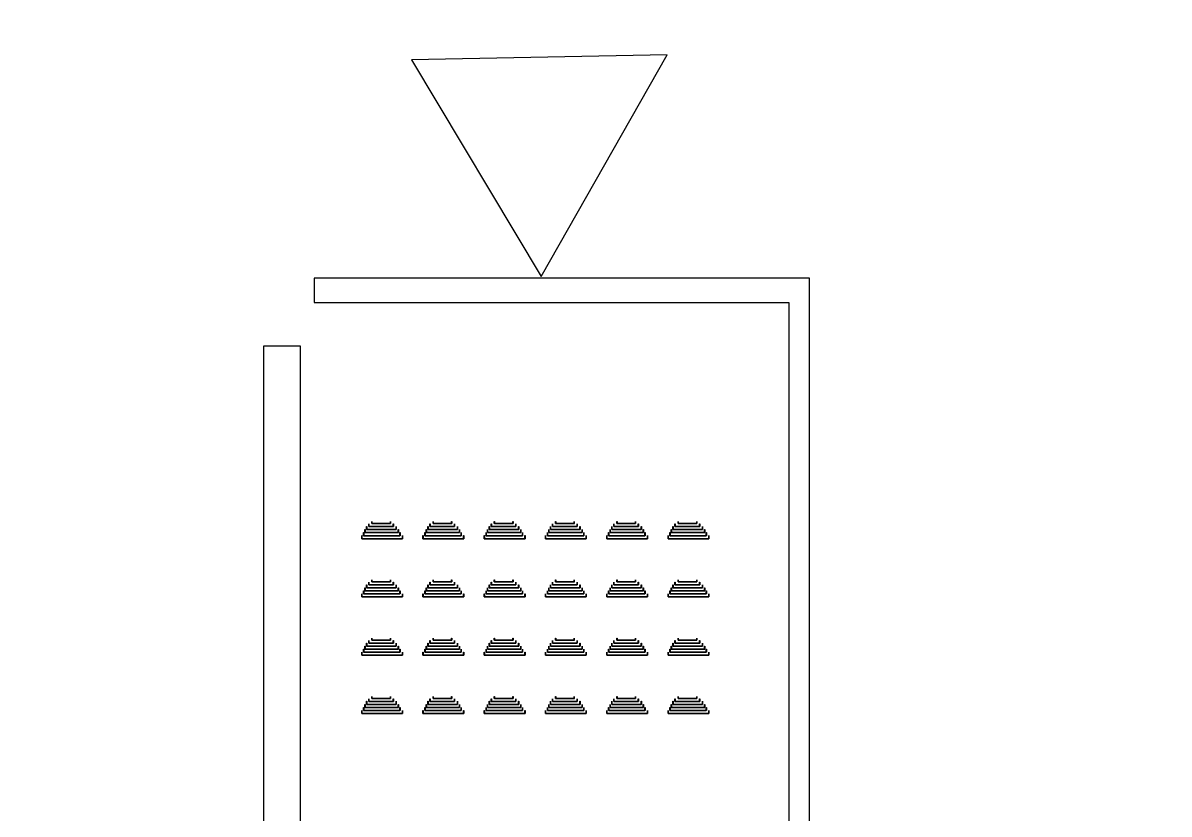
# Model space of a CAD drawing. Header units: inches. Extents: x -42 to 72, y -34 to 80.
# Drawn here: x -21.79 to -13.92, y 32.14 to 37.57 of the extents above; entities that cross this region are included whole.
import ezdxf

# ---------------------------------------------------------------- set-up
doc = ezdxf.new("R2010")
doc.units = ezdxf.units.IN
doc.header["$MEASUREMENT"] = 0
doc.layers.add('Layer 1', color=7, linetype='Continuous')

# ---------------------------------------------------------------- blocks, each defined once
blk = doc.blocks.new('*U2206')
blk.add_lwpolyline([(-0.0014, -0.0013), (0.0014, -0.0013), (0, 0.0013)], close=True)
blk = doc.blocks.new('*U2207')
at = {"color": 0, "linetype": 'ByBlock', "lineweight": -2, "transparency": 16777216}
for p in [(0, 0), (0.0014, 0), (0.0028, 0), (0.0042, 0), (0.0056, 0), (0.007, 0), (0.0084, 0), (0.0098, 0), (0.0112, 0), (0.0126, 0), (0.014, 0), (0.0154, 0), (0.0168, 0), (0.0182, 0), (0.0196, 0), (0.021, 0), (0.0224, 0), (0.0238, 0), (0.0252, 0), (0.0266, 0), (0.028, 0), (0.0294, 0), (0.0308, 0), (0.0322, 0), (0.0336, 0), (0.035, 0), (0.0364, 0), (0.0378, 0), (0.0392, 0), (0.0406, 0), (0.042, 0), (0.0434, 0), (0.0448, 0), (0.0462, 0), (0.0476, 0), (0.049, 0), (0.0504, 0), (0.0518, 0), (0.0532, 0), (0.0546, 0), (0.056, 0), (0.0574, 0), (0.0588, 0), (0.0602, 0), (0.0616, 0), (0.063, 0), (0.0644, 0), (0.0658, 0), (0.0672, 0), (0.0686, 0), (0.07, 0), (0.0714, 0), (0.0728, 0), (0.0742, 0), (0.0756, 0), (0.077, 0), (0.0784, 0), (0.0798, 0), (0.0812, 0), (0.0826, 0), (0.084, 0), (0.0854, 0), (0.0868, 0), (0.0882, 0), (0.0896, 0), (0.091, 0), (0.0924, 0), (0.0938, 0), (0.0952, 0), (0.0966, 0), (0.098, 0), (0.0994, 0), (0.1008, 0), (0.1022, 0), (0.1036, 0), (0.105, 0), (0.1064, 0), (0.1078, 0), (0.1092, 0), (0.1106, 0), (0.112, 0), (0.1134, 0), (0.1148, 0), (0.1162, 0), (0.1176, 0), (0.119, 0), (0.1204, 0), (0.1218, 0), (0.1232, 0), (0.1246, 0), (0.126, 0)]:
    blk.add_blockref('*U2206', p, dxfattribs=at)
blk = doc.blocks.new('*U2154')
blk.add_lwpolyline([(-0.0014, -0.0013), (0.0014, -0.0013), (0, 0.0013)], close=True)
blk = doc.blocks.new('*U2155')
at = {"color": 0, "linetype": 'ByBlock', "lineweight": -2, "transparency": 16777216}
for p in [(0, 0), (0.0014, 0), (0.0028, 0), (0.0042, 0), (0.0056, 0), (0.007, 0), (0.0084, 0), (0.0098, 0), (0.0112, 0), (0.0126, 0), (0.014, 0), (0.0154, 0), (0.0168, 0), (0.0182, 0), (0.0196, 0), (0.021, 0), (0.0224, 0), (0.0238, 0), (0.0252, 0), (0.0266, 0), (0.028, 0), (0.0294, 0), (0.0308, 0), (0.0322, 0), (0.0336, 0), (0.035, 0), (0.0364, 0), (0.0378, 0), (0.0392, 0), (0.0406, 0), (0.042, 0), (0.0434, 0), (0.0448, 0), (0.0462, 0), (0.0476, 0), (0.049, 0), (0.0504, 0), (0.0518, 0), (0.0532, 0), (0.0546, 0), (0.056, 0), (0.0574, 0), (0.0588, 0), (0.0602, 0), (0.0616, 0), (0.063, 0), (0.0644, 0), (0.0658, 0), (0.0672, 0), (0.0686, 0), (0.07, 0), (0.0714, 0), (0.0728, 0), (0.0742, 0), (0.0756, 0), (0.077, 0), (0.0784, 0), (0.0798, 0), (0.0812, 0), (0.0826, 0), (0.084, 0), (0.0854, 0), (0.0868, 0), (0.0882, 0), (0.0896, 0), (0.091, 0), (0.0924, 0), (0.0938, 0), (0.0952, 0), (0.0966, 0), (0.098, 0), (0.0994, 0), (0.1008, 0), (0.1022, 0), (0.1036, 0), (0.105, 0), (0.1064, 0), (0.1078, 0), (0.1092, 0), (0.1106, 0), (0.112, 0), (0.1134, 0), (0.1148, 0), (0.1162, 0), (0.1176, 0), (0.119, 0), (0.1204, 0), (0.1218, 0), (0.1232, 0), (0.1246, 0), (0.126, 0), (0.1274, 0), (0.1288, 0), (0.1302, 0), (0.1316, 0), (0.133, 0), (0.1344, 0), (0.1358, 0), (0.1372, 0), (0.1386, 0), (0.14, 0), (0.1414, 0), (0.1428, 0), (0.1442, 0), (0.1456, 0), (0.147, 0), (0.1484, 0), (0.1498, 0), (0.1512, 0), (0.1526, 0), (0.154, 0), (0.1554, 0), (0.1568, 0), (0.1582, 0), (0.1596, 0), (0.161, 0), (0.1624, 0), (0.1638, 0), (0.1652, 0), (0.1666, 0)]:
    blk.add_blockref('*U2154', p, dxfattribs=at)
blk = doc.blocks.new('*U2200')
blk.add_lwpolyline([(-0.0014, -0.0013), (0.0014, -0.0013), (0, 0.0013)], close=True)
blk = doc.blocks.new('*U2201')
at = {"color": 0, "linetype": 'ByBlock', "lineweight": -2, "transparency": 16777216}
for p in [(0, 0), (0.0014, 0), (0.0028, 0), (0.0042, 0), (0.0056, 0), (0.007, 0), (0.0084, 0), (0.0098, 0), (0.0112, 0), (0.0126, 0), (0.014, 0), (0.0154, 0), (0.0168, 0), (0.0182, 0), (0.0196, 0), (0.021, 0), (0.0224, 0), (0.0238, 0), (0.0252, 0), (0.0266, 0), (0.028, 0), (0.0294, 0), (0.0308, 0), (0.0322, 0), (0.0336, 0), (0.035, 0), (0.0364, 0), (0.0378, 0), (0.0392, 0), (0.0406, 0), (0.042, 0), (0.0434, 0), (0.0448, 0), (0.0462, 0), (0.0476, 0), (0.049, 0), (0.0504, 0), (0.0518, 0), (0.0532, 0), (0.0546, 0), (0.056, 0), (0.0574, 0), (0.0588, 0), (0.0602, 0), (0.0616, 0), (0.063, 0), (0.0644, 0), (0.0658, 0), (0.0672, 0), (0.0686, 0), (0.07, 0), (0.0714, 0), (0.0728, 0), (0.0742, 0), (0.0756, 0), (0.077, 0), (0.0784, 0), (0.0798, 0), (0.0812, 0), (0.0826, 0), (0.084, 0), (0.0854, 0), (0.0868, 0), (0.0882, 0), (0.0896, 0), (0.091, 0), (0.0924, 0), (0.0938, 0), (0.0952, 0), (0.0966, 0), (0.098, 0), (0.0994, 0), (0.1008, 0), (0.1022, 0), (0.1036, 0), (0.105, 0), (0.1064, 0), (0.1078, 0), (0.1092, 0), (0.1106, 0), (0.112, 0), (0.1134, 0), (0.1148, 0), (0.1162, 0), (0.1176, 0), (0.119, 0), (0.1204, 0), (0.1218, 0), (0.1232, 0), (0.1246, 0), (0.126, 0), (0.1274, 0), (0.1288, 0), (0.1302, 0), (0.1316, 0), (0.133, 0), (0.1344, 0), (0.1358, 0), (0.1372, 0), (0.1386, 0), (0.14, 0), (0.1414, 0), (0.1428, 0), (0.1442, 0), (0.1456, 0), (0.147, 0), (0.1484, 0), (0.1498, 0), (0.1512, 0), (0.1526, 0), (0.154, 0), (0.1554, 0), (0.1568, 0), (0.1582, 0), (0.1596, 0), (0.161, 0), (0.1624, 0), (0.1638, 0), (0.1652, 0), (0.1666, 0), (0.168, 0), (0.1694, 0), (0.1708, 0), (0.1722, 0), (0.1736, 0), (0.175, 0), (0.1764, 0), (0.1778, 0), (0.1792, 0), (0.1806, 0), (0.182, 0), (0.1834, 0), (0.1848, 0), (0.1862, 0), (0.1876, 0), (0.189, 0), (0.1904, 0), (0.1918, 0), (0.1932, 0), (0.1946, 0), (0.196, 0), (0.1974, 0), (0.1988, 0), (0.2002, 0)]:
    blk.add_blockref('*U2200', p, dxfattribs=at)
blk = doc.blocks.new('*U2165')
blk.add_lwpolyline([(-0.0014, -0.0013), (0.0014, -0.0013), (0, 0.0013)], close=True)
blk = doc.blocks.new('*U2166')
at = {"color": 0, "linetype": 'ByBlock', "lineweight": -2, "transparency": 16777216}
for p in [(0, 0), (0.0014, 0), (0.0028, 0), (0.0042, 0), (0.0056, 0), (0.007, 0), (0.0084, 0), (0.0098, 0), (0.0112, 0), (0.0126, 0), (0.014, 0), (0.0154, 0), (0.0168, 0), (0.0182, 0), (0.0196, 0), (0.021, 0), (0.0224, 0), (0.0238, 0), (0.0252, 0), (0.0266, 0), (0.028, 0), (0.0294, 0), (0.0308, 0), (0.0322, 0), (0.0336, 0), (0.035, 0), (0.0364, 0), (0.0378, 0), (0.0392, 0), (0.0406, 0), (0.042, 0), (0.0434, 0), (0.0448, 0), (0.0462, 0), (0.0476, 0), (0.049, 0), (0.0504, 0), (0.0518, 0), (0.0532, 0), (0.0546, 0), (0.056, 0), (0.0574, 0), (0.0588, 0), (0.0602, 0), (0.0616, 0), (0.063, 0), (0.0644, 0), (0.0658, 0), (0.0672, 0), (0.0686, 0), (0.07, 0), (0.0714, 0), (0.0728, 0), (0.0742, 0), (0.0756, 0), (0.077, 0), (0.0784, 0), (0.0798, 0), (0.0812, 0), (0.0826, 0), (0.084, 0), (0.0854, 0), (0.0868, 0), (0.0882, 0), (0.0896, 0), (0.091, 0), (0.0924, 0), (0.0938, 0), (0.0952, 0), (0.0966, 0), (0.098, 0), (0.0994, 0), (0.1008, 0), (0.1022, 0), (0.1036, 0), (0.105, 0), (0.1064, 0), (0.1078, 0), (0.1092, 0), (0.1106, 0), (0.112, 0), (0.1134, 0), (0.1148, 0), (0.1162, 0), (0.1176, 0), (0.119, 0), (0.1204, 0), (0.1218, 0), (0.1232, 0), (0.1246, 0), (0.126, 0), (0.1274, 0), (0.1288, 0), (0.1302, 0), (0.1316, 0), (0.133, 0), (0.1344, 0), (0.1358, 0), (0.1372, 0), (0.1386, 0), (0.14, 0), (0.1414, 0), (0.1428, 0), (0.1442, 0), (0.1456, 0), (0.147, 0), (0.1484, 0), (0.1498, 0), (0.1512, 0), (0.1526, 0), (0.154, 0), (0.1554, 0), (0.1568, 0), (0.1582, 0), (0.1596, 0), (0.161, 0), (0.1624, 0), (0.1638, 0), (0.1652, 0), (0.1666, 0), (0.168, 0), (0.1694, 0), (0.1708, 0), (0.1722, 0), (0.1736, 0), (0.175, 0), (0.1764, 0), (0.1778, 0), (0.1792, 0), (0.1806, 0), (0.182, 0), (0.1834, 0), (0.1848, 0), (0.1862, 0), (0.1876, 0), (0.189, 0), (0.1904, 0), (0.1918, 0), (0.1932, 0), (0.1946, 0), (0.196, 0), (0.1974, 0), (0.1988, 0), (0.2002, 0), (0.2016, 0), (0.203, 0), (0.2044, 0), (0.2058, 0), (0.2072, 0), (0.2086, 0), (0.21, 0), (0.2114, 0), (0.2128, 0), (0.2142, 0), (0.2156, 0), (0.217, 0), (0.2184, 0), (0.2198, 0), (0.2212, 0), (0.2226, 0), (0.224, 0), (0.2254, 0), (0.2268, 0)]:
    blk.add_blockref('*U2165', p, dxfattribs=at)
blk = doc.blocks.new('*U2204')
blk.add_lwpolyline([(-0.0014, -0.0013), (0.0014, -0.0013), (0, 0.0013)], close=True)
blk = doc.blocks.new('*U2205')
at = {"color": 0, "linetype": 'ByBlock', "lineweight": -2, "transparency": 16777216}
for p in [(0, 0), (0.0014, 0), (0.0028, 0), (0.0042, 0), (0.0056, 0), (0.007, 0), (0.0084, 0), (0.0098, 0), (0.0112, 0), (0.0126, 0), (0.014, 0), (0.0154, 0), (0.0168, 0), (0.0182, 0), (0.0196, 0), (0.021, 0), (0.0224, 0), (0.0238, 0), (0.0252, 0), (0.0266, 0), (0.028, 0), (0.0294, 0), (0.0308, 0), (0.0322, 0), (0.0336, 0), (0.035, 0), (0.0364, 0), (0.0378, 0), (0.0392, 0), (0.0406, 0), (0.042, 0), (0.0434, 0), (0.0448, 0), (0.0462, 0), (0.0476, 0), (0.049, 0), (0.0504, 0), (0.0518, 0), (0.0532, 0), (0.0546, 0), (0.056, 0), (0.0574, 0), (0.0588, 0), (0.0602, 0), (0.0616, 0), (0.063, 0), (0.0644, 0), (0.0658, 0), (0.0672, 0), (0.0686, 0), (0.07, 0), (0.0714, 0), (0.0728, 0), (0.0742, 0), (0.0756, 0), (0.077, 0), (0.0784, 0), (0.0798, 0), (0.0812, 0), (0.0826, 0), (0.084, 0), (0.0854, 0), (0.0868, 0), (0.0882, 0), (0.0896, 0), (0.091, 0), (0.0924, 0), (0.0938, 0), (0.0952, 0), (0.0966, 0), (0.098, 0), (0.0994, 0), (0.1008, 0), (0.1022, 0), (0.1036, 0), (0.105, 0), (0.1064, 0), (0.1078, 0), (0.1092, 0), (0.1106, 0), (0.112, 0), (0.1134, 0), (0.1148, 0), (0.1162, 0), (0.1176, 0), (0.119, 0), (0.1204, 0), (0.1218, 0), (0.1232, 0), (0.1246, 0), (0.126, 0), (0.1274, 0), (0.1288, 0), (0.1302, 0), (0.1316, 0), (0.133, 0), (0.1344, 0), (0.1358, 0), (0.1372, 0), (0.1386, 0), (0.14, 0), (0.1414, 0), (0.1428, 0), (0.1442, 0), (0.1456, 0), (0.147, 0), (0.1484, 0), (0.1498, 0), (0.1512, 0), (0.1526, 0), (0.154, 0), (0.1554, 0), (0.1568, 0), (0.1582, 0), (0.1596, 0), (0.161, 0), (0.1624, 0), (0.1638, 0), (0.1652, 0), (0.1666, 0), (0.168, 0), (0.1694, 0), (0.1708, 0), (0.1722, 0), (0.1736, 0), (0.175, 0), (0.1764, 0), (0.1778, 0), (0.1792, 0), (0.1806, 0), (0.182, 0), (0.1834, 0), (0.1848, 0), (0.1862, 0), (0.1876, 0), (0.189, 0), (0.1904, 0), (0.1918, 0), (0.1932, 0), (0.1946, 0), (0.196, 0), (0.1974, 0), (0.1988, 0), (0.2002, 0), (0.2016, 0), (0.203, 0), (0.2044, 0), (0.2058, 0), (0.2072, 0), (0.2086, 0), (0.21, 0), (0.2114, 0), (0.2128, 0), (0.2142, 0), (0.2156, 0), (0.217, 0), (0.2184, 0), (0.2198, 0), (0.2212, 0), (0.2226, 0), (0.224, 0), (0.2254, 0), (0.2268, 0), (0.2282, 0), (0.2296, 0), (0.231, 0), (0.2324, 0), (0.2338, 0), (0.2352, 0), (0.2366, 0), (0.238, 0), (0.2394, 0), (0.2408, 0), (0.2422, 0), (0.2436, 0), (0.245, 0), (0.2464, 0)]:
    blk.add_blockref('*U2204', p, dxfattribs=at)
blk = doc.blocks.new('*U2202')
blk.add_lwpolyline([(-0.0014, -0.0013), (0.0014, -0.0013), (0, 0.0013)], close=True)
blk = doc.blocks.new('*U2203')
at = {"color": 0, "linetype": 'ByBlock', "lineweight": -2, "transparency": 16777216}
for p in [(0, 0), (0.0014, 0), (0.0028, 0), (0.0042, 0), (0.0056, 0), (0.007, 0), (0.0084, 0), (0.0098, 0), (0.0112, 0), (0.0126, 0), (0.014, 0), (0.0154, 0), (0.0168, 0), (0.0182, 0), (0.0196, 0), (0.021, 0), (0.0224, 0), (0.0238, 0), (0.0252, 0), (0.0266, 0), (0.028, 0), (0.0294, 0), (0.0308, 0), (0.0322, 0), (0.0336, 0), (0.035, 0), (0.0364, 0), (0.0378, 0), (0.0392, 0), (0.0406, 0), (0.042, 0), (0.0434, 0), (0.0448, 0), (0.0462, 0), (0.0476, 0), (0.049, 0), (0.0504, 0), (0.0518, 0), (0.0532, 0), (0.0546, 0), (0.056, 0), (0.0574, 0), (0.0588, 0), (0.0602, 0), (0.0616, 0), (0.063, 0), (0.0644, 0), (0.0658, 0), (0.0672, 0), (0.0686, 0), (0.07, 0), (0.0714, 0), (0.0728, 0), (0.0742, 0), (0.0756, 0), (0.077, 0), (0.0784, 0), (0.0798, 0), (0.0812, 0), (0.0826, 0), (0.084, 0), (0.0854, 0), (0.0868, 0), (0.0882, 0), (0.0896, 0), (0.091, 0), (0.0924, 0), (0.0938, 0), (0.0952, 0), (0.0966, 0), (0.098, 0), (0.0994, 0), (0.1008, 0), (0.1022, 0), (0.1036, 0), (0.105, 0), (0.1064, 0), (0.1078, 0), (0.1092, 0), (0.1106, 0), (0.112, 0), (0.1134, 0), (0.1148, 0), (0.1162, 0), (0.1176, 0), (0.119, 0), (0.1204, 0), (0.1218, 0), (0.1232, 0), (0.1246, 0), (0.126, 0), (0.1274, 0), (0.1288, 0), (0.1302, 0), (0.1316, 0), (0.133, 0), (0.1344, 0), (0.1358, 0), (0.1372, 0), (0.1386, 0), (0.14, 0), (0.1414, 0), (0.1428, 0), (0.1442, 0), (0.1456, 0), (0.147, 0), (0.1484, 0), (0.1498, 0), (0.1512, 0), (0.1526, 0), (0.154, 0), (0.1554, 0), (0.1568, 0), (0.1582, 0), (0.1596, 0), (0.161, 0), (0.1624, 0), (0.1638, 0), (0.1652, 0), (0.1666, 0), (0.168, 0), (0.1694, 0), (0.1708, 0), (0.1722, 0), (0.1736, 0), (0.175, 0), (0.1764, 0), (0.1778, 0), (0.1792, 0), (0.1806, 0), (0.182, 0), (0.1834, 0), (0.1848, 0), (0.1862, 0), (0.1876, 0), (0.189, 0), (0.1904, 0), (0.1918, 0), (0.1932, 0), (0.1946, 0), (0.196, 0), (0.1974, 0), (0.1988, 0), (0.2002, 0), (0.2016, 0), (0.203, 0), (0.2044, 0), (0.2058, 0), (0.2072, 0), (0.2086, 0), (0.21, 0), (0.2114, 0), (0.2128, 0), (0.2142, 0), (0.2156, 0), (0.217, 0), (0.2184, 0), (0.2198, 0), (0.2212, 0), (0.2226, 0), (0.224, 0), (0.2254, 0), (0.2268, 0), (0.2282, 0), (0.2296, 0), (0.231, 0), (0.2324, 0), (0.2338, 0), (0.2352, 0), (0.2366, 0), (0.238, 0), (0.2394, 0), (0.2408, 0), (0.2422, 0), (0.2436, 0), (0.245, 0), (0.2464, 0), (0.2478, 0), (0.2492, 0), (0.2506, 0), (0.252, 0), (0.2534, 0), (0.2548, 0), (0.2562, 0), (0.2576, 0), (0.259, 0), (0.2604, 0), (0.2618, 0), (0.2632, 0), (0.2646, 0), (0.266, 0), (0.2674, 0), (0.2688, 0), (0.2702, 0), (0.2716, 0), (0.273, 0), (0.2744, 0), (0.2758, 0), (0.2772, 0)]:
    blk.add_blockref('*U2202', p, dxfattribs=at)
blk = doc.blocks.new('*U2137')
for points in [[(-0.1178, 0.0042), (-0.1168, 0.0042), (-0.1168, -0.016), (0.1105, -0.016), (0.1105, 0.0042), (0.1115, 0.0042), (0.1115, -0.0171), (-0.1178, -0.0171), (-0.1178, 0.0042)], [(-0.106, 0.0252), (-0.1049, 0.0252), (-0.1049, 0.0049), (0.0963, 0.0049), (0.0963, 0.0252), (0.0975, 0.0252), (0.0975, 0.0039), (-0.106, 0.0039), (-0.106, 0.0252)], [(-0.0922, 0.0423), (-0.0911, 0.0423), (-0.0911, 0.0257), (0.0764, 0.0257), (0.0764, 0.0424), (0.0775, 0.0423), (0.0775, 0.0246), (-0.0922, 0.0246), (-0.0922, 0.0423)], [(-0.0708, 0.0587), (-0.0697, 0.0587), (-0.0697, 0.0463), (0.0567, 0.0463), (0.0567, 0.0587), (0.0577, 0.0587), (0.0577, 0.0452), (-0.0708, 0.0452), (-0.0708, 0.0587)], [(-0.1402, -0.0374), (-0.1391, -0.0374), (-0.1391, -0.0577), (0.1391, -0.0577), (0.1391, -0.0374), (0.1402, -0.0374), (0.1402, -0.0587), (-0.1402, -0.0587), (-0.1402, -0.0374)], [(-0.127, -0.0167), (-0.1259, -0.0167), (-0.1259, -0.037), (0.122, -0.037), (0.122, -0.0168), (0.1231, -0.0167), (0.1231, -0.038), (-0.127, -0.038), (-0.127, -0.0167)]]:
    blk.add_lwpolyline(points)
blk.add_lwpolyline([(-0.0708, 0.0468), (-0.0708, 0.0468), (-0.0708, 0.0468)], close=True)
for name, p in [('*U2201', (-0.1046, 0.0052)), ('*U2155', (-0.0908, 0.0258)), ('*U2207', (-0.0693, 0.0465)), ('*U2203', (-0.1387, -0.0574)), ('*U2205', (-0.1255, -0.0368)), ('*U2166', (-0.1164, -0.0158))]:
    blk.add_blockref(name, p)
blk = doc.blocks.new('*U2138')
at = {"color": 0, "linetype": 'ByBlock', "lineweight": -2, "transparency": 16777216}
for p in [(0, 1.2), (0.4205, 1.2), (0.841, 1.2), (1.2615, 1.2), (1.682, 1.2), (2.1025, 1.2), (0, 0.8), (0.4205, 0.8), (0.841, 0.8), (1.2615, 0.8), (1.682, 0.8), (2.1025, 0.8), (0, 0.4), (0.4205, 0.4), (0.841, 0.4), (1.2615, 0.4), (1.682, 0.4), (2.1025, 0.4), (0, 0), (0.4205, 0), (0.841, 0), (1.2615, 0), (1.682, 0), (2.1025, 0)]:
    blk.add_blockref('*U2137', p, dxfattribs=at)
blk = doc.blocks.new('*U2131')
blk.add_blockref('*U2138', (-1.0333, 1.5064))
blk = doc.blocks.new('*U2133')
at = {"color": 0, "linetype": 'ByBlock', "lineweight": -2, "transparency": 16777216}
blk.add_blockref('*U2131', (0, 16.5908), dxfattribs=at)
blk = doc.blocks.new('*U141')
blk.add_blockref('*U2133', (-0.0002, -8.2954))
blk = doc.blocks.new('*U142')
at = {"color": 0, "linetype": 'ByBlock', "lineweight": -2, "transparency": 16777216}
blk.add_blockref('*U141', (0, 0), dxfattribs=at)

msp = doc.modelspace()

# ---------------------------------------------------------------- linework, layer by layer
for points in [[(-19.1194, 37.3126), (-18.2289, 35.8263), (-17.3645, 37.3472), (-19.1194, 37.3126)], [(-19.7877, 35.6473), (-16.5284, 35.6473), (-16.5284, 10.5153), (-19.8808, 10.5153), (-19.8808, 35.3476), (-20.1349, 35.3476), (-20.1349, 10.3401), (-16.3864, 10.3401), (-16.3864, 35.8133), (-19.7869, 35.8133), (-19.7877, 35.6473)]]:
    msp.add_lwpolyline(points)
at = {"layer": 'Layer 1', "color": 240, "lineweight": 35, "true_color": 0xed1c24}
msp.add_open_spline([(54.1831, -9.087), (71.8248, 12.7284), (68.441, 44.7148), (46.6253, 62.3564), (24.8099, 79.998), (-7.1759, 76.6144), (-24.8175, 54.7989), (-42.459, 32.9835), (-39.0754, 0.9975), (-17.26, -16.6445), (4.5553, -34.2861), (36.5418, -30.9023), (54.1831, -9.087)], degree=3, knots=[0, 0, 0, 0, 1, 1, 1, 2, 2, 2, 3, 3, 3, 4, 4, 4, 4], dxfattribs=at)

# ---------------------------------------------------------------- block references
msp.add_blockref('*U142', (-18.2872, 23.0831))

doc.saveas('drawing.dxf')
